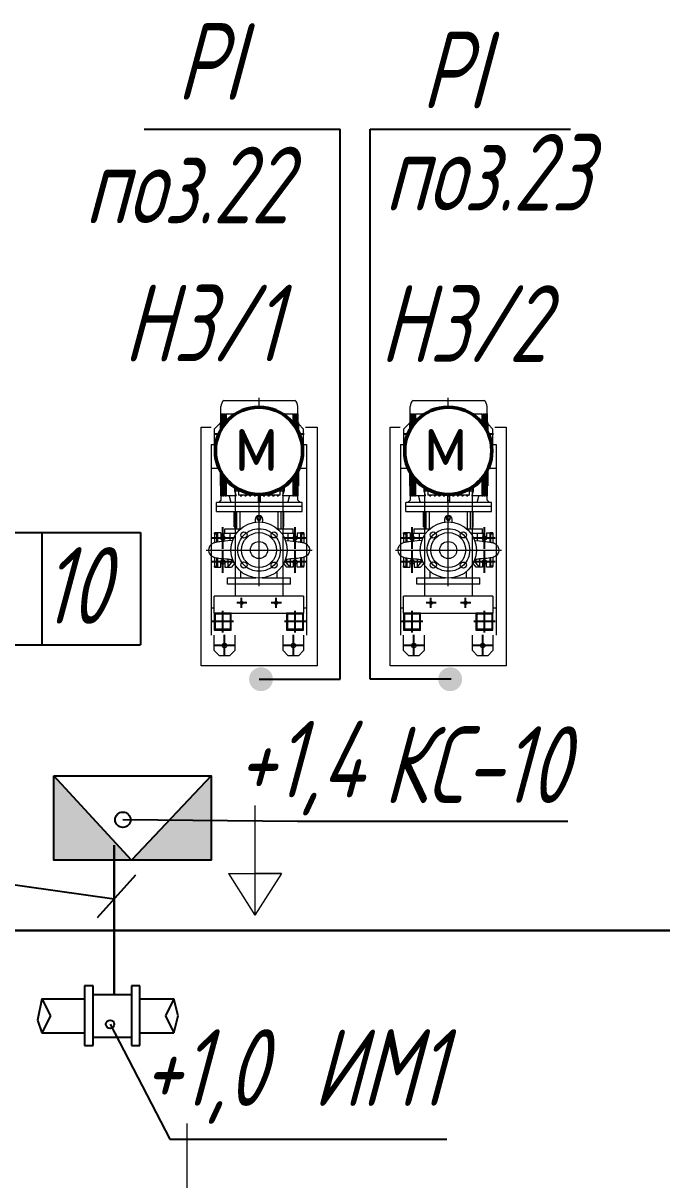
# Model space of a CAD drawing. Header units: millimetres. Extents: x 409 to 1826, y -2285 to 789.
# Drawn here: x 533.7 to 571.1, y 363.9 to 431.7 of the extents above; entities that cross this region are included whole.
import ezdxf

# ---------------------------------------------------------------- set-up
doc = ezdxf.new("R2010")
doc.units = ezdxf.units.MM
doc.linetypes.add('осевая', pattern=[50.8, 31.75, -6.35, 6.35, -6.35])
for name, color, linetype, lineweight in [('1-основная-050 ж', 2, 'Continuous', 50), ('7-тонкая-текст.-02', 4, 'Continuous', 30), ('7-тонкая.текст-02', 4, 'Continuous', 30), ('_0', 7, 'Continuous', 0), ('Visible (ISO)', 7, 'Continuous', 50), ('Общ_Осевая', 1, 'осевая', 15), ('Опора', 22, 'Continuous', 15)]:
    doc.layers.add(name, color=color, linetype=linetype, lineweight=lineweight)
doc.layers.add('ТХ_Оси труб.', color=3, linetype='осевая')
doc.styles.add('2', font='simplex.shx', dxfattribs={"width": 0.8, "oblique": 15, "height": 3.5})
doc.styles.add('GOST тип А', font='GOST_A.TTF', dxfattribs={"oblique": 15})
doc.styles.get("Standard").update_dxf_attribs({"font": 'GOST_A.TTF', "oblique": 15})

msp = doc.modelspace()

# ---------------------------------------------------------------- hatches: boundary and pattern name
for points in [[(548.302, 393.241, -1), (546.902, 393.241, -1)], [(559.397, 393.24, -1), (557.997, 393.24, -1)]]:
    msp.add_hatch(color=7).paths.add_polyline_path(points)
h = msp.add_hatch(color=256)
h.paths.add_polyline_path([(535.45, 387.575), (535.45, 382.625), (540, 382.625)])
h.paths.add_polyline_path([(544.675, 387.575), (540, 382.625), (544.675, 382.625)])

# ---------------------------------------------------------------- linework, layer by layer
for p, q in [((540.75, 425.5), (552.25, 425.5)), ((552.25, 393.25), (552.25, 425.5)), ((554, 393.25), (554, 425.5)), ((554, 425.5), (565.75, 425.5)), ((528.967, 401.853), (540.533, 401.853)), ((528.967, 395.25), (534.75, 395.25)), ((547.5, 393.25), (552.25, 393.25)), ((558.75, 393.25), (554, 393.25)), ((540, 382.625), (535.45, 387.575)), ((544.675, 387.575), (540, 382.625)), ((549.75, 384.897), (539.5, 385)), ((565.599, 384.897), (549.75, 384.897)), ((528.996, 381.764), (539, 380.361)), ((540.25, 381.75), (538, 379.25)), ((576.25, 378.5), (496.895, 378.521)), ((537.25, 375.25), (537.25, 371.75)), ((537.75, 375.25), (537.25, 375.25)), ((537.75, 371.75), (537.75, 375.25)), ((537.75, 374.75), (540, 374.75)), ((540, 375.25), (540, 371.75)), ((540.5, 375.25), (540, 375.25)), ((540.5, 371.75), (540.5, 375.25)), ((534.745, 374.5), (534.5, 373.25)), ((534.745, 374.5), (536.25, 374.5)), ((534.745, 374.5), (535.25, 373.5)), ((536.25, 374.5), (537.25, 374.5)), ((540.5, 374.5), (541.25, 374.5)), ((541.25, 374.5), (541.25, 374.5)), ((541.25, 374.5), (542.5, 374.5)), ((542.5, 374.5), (542, 373.5)), ((542.75, 373.5), (542.5, 374.5)), ((534.5, 373.25), (534.745, 372.5)), ((535.25, 373.5), (534.745, 372.5)), ((542, 373.5), (542.5, 372.5)), ((542.5, 372.5), (542.75, 373.5)), ((538.75, 373), (542.25, 366.25)), ((534.745, 372.5), (536.25, 372.5)), ((536.25, 372.5), (537.25, 372.5)), ((537.75, 372.25), (540, 372.25)), ((540.5, 372.5), (541.25, 372.5)), ((541.25, 372.5), (542.5, 372.5)), ((537.25, 371.75), (537.75, 371.75)), ((540, 371.75), (540.5, 371.75)), ((542.25, 366.25), (558.5, 366.25))]:
    msp.add_line(p, q)
at = {"color": 7, "linetype": 'осевая', "lineweight": 13}
for p, q in [((547.486, 409.2), (547.486, 409.75)), ((558.586, 409.2), (558.586, 409.75)), ((547.486, 398.703), (547.486, 404.086)), ((558.586, 398.703), (558.586, 404.086)), ((544.383, 400.822), (550.598, 400.822)), ((555.483, 400.822), (561.698, 400.822))]:
    msp.add_line(p, q, dxfattribs=at)
at = {"color": 7, "lineweight": 13}
for p, q in [((544.091, 394.026), (544.091, 408.026)), ((544.091, 408.026), (544.673, 408.026)), ((550.212, 408.026), (550.891, 408.026)), ((550.891, 408.026), (550.891, 394.026)), ((555.187, 394.026), (555.187, 408.026)), ((555.187, 408.026), (555.769, 408.026)), ((561.308, 408.026), (561.987, 408.026)), ((561.987, 408.026), (561.987, 394.026)), ((550.891, 394.026), (544.091, 394.026)), ((561.987, 394.026), (555.187, 394.026))]:
    msp.add_line(p, q, dxfattribs=at)
at = {"ltscale": 0.8}
for p, q in [((534.75, 401.853), (534.75, 395.25)), ((534.75, 401.853), (534.75, 395.25)), ((540.533, 401.853), (540.533, 395.25)), ((528.967, 395.25), (534.75, 395.25)), ((534.75, 395.25), (540.533, 395.25))]:
    msp.add_line(p, q, dxfattribs=at)
at = {"lineweight": 30}
for p, q in [((539, 383.5), (539, 378.5)), ((576.25, 378.5), (506.368, 378.5)), ((539, 374.75), (539, 378.5))]:
    msp.add_line(p, q, dxfattribs=at)
msp.add_lwpolyline([(535.45, 387.575), (544.675, 387.575), (544.675, 382.625), (535.45, 382.625)], close=True)
at = {"color": 7, "linetype": 'осевая', "lineweight": 13}
for centre in [(547.491, 400.822), (558.591, 400.822)]:
    msp.add_circle(centre, 1.25, dxfattribs=at)
for centre, radius in [((539.5, 385), 0.45), ((538.75, 373), 0.25)]:
    msp.add_circle(centre, radius)
at = {"layer": '1-основная-050 ж', "color": 7, "ltscale": 0.1}
for centre in [(547.486, 406.643), (558.586, 406.643)]:
    msp.add_circle(centre, 2.557, dxfattribs=at)
at = {"layer": '_0', "ltscale": 0.8}
for p, q in [((547.25, 385.831), (547.25, 381.839)), ((545.703, 381.839), (547.25, 381.839)), ((545.703, 381.839), (547.25, 379.394)), ((547.25, 381.839), (548.797, 381.839)), ((548.797, 381.839), (547.25, 381.839)), ((547.25, 381.839), (547.25, 379.394)), ((548.797, 381.839), (547.25, 379.394)), ((543.25, 367.184), (543.25, 363.192))]:
    msp.add_line(p, q, dxfattribs=at)
at = {"layer": 'Visible (ISO)', "color": 7, "lineweight": 13}
for p, q in [((545.251, 407.885), (545.251, 409.245)), ((545.428, 409.602), (549.588, 409.602)), ((549.764, 407.805), (549.764, 409.245)), ((556.351, 407.885), (556.351, 409.245)), ((556.528, 409.602), (560.688, 409.602)), ((560.864, 407.805), (560.864, 409.245)), ((545.252, 408.809), (545.263, 408.809)), ((545.252, 408.809), (545.252, 407.886)), ((545.263, 408.809), (545.263, 407.905)), ((545.274, 408.809), (545.307, 408.809)), ((545.274, 408.809), (545.274, 407.924)), ((545.307, 408.809), (545.307, 407.979)), ((545.329, 408.809), (545.386, 408.809)), ((545.329, 408.809), (545.329, 408.015)), ((545.386, 408.809), (545.386, 408.101)), ((545.421, 408.809), (545.504, 408.809)), ((545.421, 408.809), (545.421, 408.15)), ((545.504, 408.809), (545.504, 408.258)), ((545.554, 408.809), (546.128, 408.809)), ((545.554, 408.809), (545.554, 408.317)), ((546.063, 408.767), (546.063, 408.809)), ((548.845, 408.809), (549.461, 408.809)), ((548.952, 408.809), (548.952, 408.738)), ((549.461, 408.809), (549.461, 408.267)), ((549.511, 408.809), (549.594, 408.809)), ((549.511, 408.809), (549.511, 408.205)), ((549.594, 408.809), (549.594, 408.09)), ((549.629, 408.809), (549.686, 408.809)), ((549.629, 408.809), (549.629, 408.038)), ((549.686, 408.809), (549.686, 407.946)), ((549.708, 408.809), (549.741, 408.809)), ((549.708, 408.809), (549.708, 407.908)), ((549.741, 408.809), (549.741, 407.848)), ((549.752, 408.809), (549.763, 408.809)), ((549.752, 408.809), (549.752, 407.827)), ((549.763, 408.809), (549.763, 407.806)), ((556.352, 408.809), (556.363, 408.809)), ((556.352, 408.809), (556.352, 407.886)), ((556.363, 408.809), (556.363, 407.905)), ((556.374, 408.809), (556.407, 408.809)), ((556.374, 408.809), (556.374, 407.924)), ((556.407, 408.809), (556.407, 407.979)), ((556.429, 408.809), (556.486, 408.809)), ((556.429, 408.809), (556.429, 408.015)), ((556.486, 408.809), (556.486, 408.101)), ((556.521, 408.809), (556.604, 408.809)), ((556.521, 408.809), (556.521, 408.15)), ((556.604, 408.809), (556.604, 408.258)), ((556.654, 408.809), (557.228, 408.809)), ((556.654, 408.809), (556.654, 408.317)), ((557.163, 408.767), (557.163, 408.809)), ((559.945, 408.809), (560.561, 408.809)), ((560.052, 408.809), (560.052, 408.738)), ((560.561, 408.809), (560.561, 408.267)), ((560.611, 408.809), (560.694, 408.809)), ((560.611, 408.809), (560.611, 408.205)), ((560.694, 408.809), (560.694, 408.09)), ((560.729, 408.809), (560.786, 408.809)), ((560.729, 408.809), (560.729, 408.038)), ((560.786, 408.809), (560.786, 407.946)), ((560.808, 408.809), (560.841, 408.809)), ((560.808, 408.809), (560.808, 407.908)), ((560.841, 408.809), (560.841, 407.848)), ((560.852, 408.809), (560.863, 408.809)), ((560.852, 408.809), (560.852, 407.827)), ((560.863, 408.809), (560.863, 407.806)), ((545.216, 408.307), (545.216, 407.818)), ((545.216, 408.307), (545.251, 408.307)), ((549.764, 408.307), (549.799, 408.307)), ((549.799, 408.307), (549.799, 407.732)), ((556.316, 408.307), (556.316, 407.818)), ((556.316, 408.307), (556.351, 408.307)), ((560.864, 408.307), (560.899, 408.307)), ((560.899, 408.307), (560.899, 407.732)), ((545.216, 405.468), (545.216, 405.414)), ((545.251, 405.414), (545.216, 405.414)), ((545.216, 405.414), (545.216, 404.583)), ((545.251, 403.996), (545.251, 405.401)), ((545.252, 405.4), (545.252, 403.996)), ((545.263, 405.381), (545.263, 403.996)), ((545.274, 405.362), (545.274, 403.996)), ((545.307, 405.306), (545.307, 403.996)), ((545.329, 405.271), (545.329, 403.996)), ((545.386, 405.185), (545.386, 403.996)), ((545.421, 405.136), (545.421, 403.996)), ((549.594, 405.196), (549.594, 403.996)), ((549.629, 405.248), (549.629, 403.996)), ((549.686, 405.34), (549.686, 403.996)), ((549.708, 405.378), (549.708, 403.996)), ((549.741, 405.438), (549.741, 403.996)), ((549.752, 405.458), (549.752, 403.996)), ((549.763, 405.479), (549.763, 403.996)), ((549.764, 403.996), (549.764, 405.48)), ((549.799, 405.414), (549.764, 405.414)), ((549.799, 405.553), (549.799, 405.414)), ((549.799, 405.414), (549.799, 404.583)), ((556.316, 405.468), (556.316, 405.414)), ((556.351, 405.414), (556.316, 405.414)), ((556.316, 405.414), (556.316, 404.583)), ((556.351, 403.996), (556.351, 405.401)), ((556.352, 405.4), (556.352, 403.996)), ((556.363, 405.381), (556.363, 403.996)), ((556.374, 405.362), (556.374, 403.996)), ((556.407, 405.306), (556.407, 403.996)), ((556.429, 405.271), (556.429, 403.996)), ((556.486, 405.185), (556.486, 403.996)), ((556.521, 405.136), (556.521, 403.996)), ((560.694, 405.196), (560.694, 403.996)), ((560.729, 405.248), (560.729, 403.996)), ((560.786, 405.34), (560.786, 403.996)), ((560.808, 405.378), (560.808, 403.996)), ((560.841, 405.438), (560.841, 403.996)), ((560.852, 405.458), (560.852, 403.996)), ((560.863, 405.479), (560.863, 403.996)), ((560.864, 403.996), (560.864, 405.48)), ((560.899, 405.414), (560.864, 405.414)), ((560.899, 405.553), (560.899, 405.414)), ((560.899, 405.414), (560.899, 404.583)), ((545.251, 404.583), (545.216, 404.583)), ((545.504, 405.028), (545.504, 403.996)), ((545.554, 404.969), (545.554, 403.996)), ((546.063, 404.297), (546.063, 404.519)), ((548.952, 404.548), (548.952, 404.297)), ((549.461, 405.019), (549.461, 403.996)), ((549.511, 405.081), (549.511, 403.996)), ((549.799, 404.583), (549.764, 404.583)), ((556.351, 404.583), (556.316, 404.583)), ((556.604, 405.028), (556.604, 403.996)), ((556.654, 404.969), (556.654, 403.996)), ((557.163, 404.297), (557.163, 404.519)), ((560.052, 404.548), (560.052, 404.297)), ((560.561, 405.019), (560.561, 403.996)), ((560.611, 405.081), (560.611, 403.996)), ((560.899, 404.583), (560.864, 404.583)), ((545.251, 403.755), (545.12, 403.609)), ((545.252, 403.996), (545.251, 403.996)), ((545.251, 403.996), (545.251, 403.755)), ((545.263, 403.996), (545.274, 403.996)), ((545.307, 403.996), (545.274, 403.996)), ((545.307, 403.996), (545.329, 403.996)), ((545.386, 403.996), (545.329, 403.996)), ((545.386, 403.996), (545.421, 403.996)), ((545.504, 403.996), (545.421, 403.996)), ((545.504, 403.996), (545.554, 403.996)), ((546.159, 403.996), (545.554, 403.996)), ((546.063, 404.297), (546.29, 404.297)), ((546.29, 404.383), (546.29, 404.039)), ((548.725, 404.039), (546.29, 404.039)), ((546.38, 404.039), (546.38, 403.996)), ((546.38, 403.996), (546.47, 403.996)), ((546.47, 404.039), (546.47, 403.996)), ((546.65, 404.039), (546.65, 403.996)), ((546.65, 403.996), (546.74, 403.996)), ((546.74, 404.039), (546.74, 403.996)), ((546.921, 404.039), (546.921, 403.996)), ((546.921, 403.996), (547.011, 403.996)), ((547.011, 404.039), (547.011, 403.996)), ((547.192, 404.039), (547.192, 403.996)), ((547.192, 403.996), (547.282, 403.996)), ((547.282, 404.039), (547.282, 403.996)), ((547.462, 404.039), (547.462, 403.996)), ((547.462, 403.755), (547.462, 403.996)), ((547.462, 403.996), (547.508, 403.996)), ((547.462, 403.609), (547.462, 403.755)), ((547.462, 403.755), (547.553, 403.755)), ((547.508, 403.996), (547.553, 403.996)), ((547.553, 404.039), (547.553, 403.996)), ((547.553, 403.996), (547.553, 403.755)), ((547.553, 403.755), (547.553, 403.609)), ((547.733, 404.039), (547.733, 403.996)), ((547.733, 403.996), (547.823, 403.996)), ((547.823, 404.039), (547.823, 403.996)), ((548.004, 404.039), (548.004, 403.996)), ((548.004, 403.996), (548.094, 403.996)), ((548.094, 404.039), (548.094, 403.996)), ((548.275, 404.039), (548.275, 403.996)), ((548.275, 403.996), (548.365, 403.996)), ((548.365, 404.039), (548.365, 403.996)), ((548.545, 404.039), (548.545, 403.996)), ((548.545, 403.996), (548.636, 403.996)), ((548.636, 404.039), (548.636, 403.996)), ((548.725, 404.039), (548.725, 404.406)), ((548.725, 404.297), (548.952, 404.297)), ((549.461, 403.996), (548.856, 403.996)), ((549.461, 403.996), (549.511, 403.996)), ((549.594, 403.996), (549.511, 403.996)), ((549.594, 403.996), (549.629, 403.996)), ((549.686, 403.996), (549.629, 403.996)), ((549.686, 403.996), (549.708, 403.996)), ((549.741, 403.996), (549.708, 403.996)), ((549.741, 403.996), (549.752, 403.996)), ((549.764, 403.996), (549.763, 403.996)), ((549.764, 403.755), (549.764, 403.996)), ((549.895, 403.609), (549.764, 403.755)), ((556.351, 403.755), (556.22, 403.609)), ((556.352, 403.996), (556.351, 403.996)), ((556.351, 403.996), (556.351, 403.755)), ((556.363, 403.996), (556.374, 403.996)), ((556.407, 403.996), (556.374, 403.996)), ((556.407, 403.996), (556.429, 403.996)), ((556.486, 403.996), (556.429, 403.996)), ((556.486, 403.996), (556.521, 403.996)), ((556.604, 403.996), (556.521, 403.996)), ((556.604, 403.996), (556.654, 403.996)), ((557.259, 403.996), (556.654, 403.996)), ((557.163, 404.297), (557.39, 404.297)), ((557.39, 404.383), (557.39, 404.039)), ((559.825, 404.039), (557.39, 404.039)), ((557.48, 404.039), (557.48, 403.996)), ((557.48, 403.996), (557.57, 403.996)), ((557.57, 404.039), (557.57, 403.996)), ((557.75, 404.039), (557.75, 403.996)), ((557.75, 403.996), (557.84, 403.996)), ((557.84, 404.039), (557.84, 403.996)), ((558.021, 404.039), (558.021, 403.996)), ((558.021, 403.996), (558.111, 403.996)), ((558.111, 404.039), (558.111, 403.996)), ((558.292, 404.039), (558.292, 403.996)), ((558.292, 403.996), (558.382, 403.996)), ((558.382, 404.039), (558.382, 403.996)), ((558.562, 404.039), (558.562, 403.996)), ((558.562, 403.755), (558.562, 403.996)), ((558.562, 403.996), (558.608, 403.996)), ((558.562, 403.609), (558.562, 403.755)), ((558.562, 403.755), (558.653, 403.755)), ((558.608, 403.996), (558.653, 403.996)), ((558.653, 404.039), (558.653, 403.996)), ((558.653, 403.996), (558.653, 403.755)), ((558.653, 403.755), (558.653, 403.609)), ((558.833, 404.039), (558.833, 403.996)), ((558.833, 403.996), (558.923, 403.996)), ((558.923, 404.039), (558.923, 403.996)), ((559.104, 404.039), (559.104, 403.996)), ((559.104, 403.996), (559.194, 403.996)), ((559.194, 404.039), (559.194, 403.996)), ((559.375, 404.039), (559.375, 403.996)), ((559.375, 403.996), (559.465, 403.996)), ((559.465, 404.039), (559.465, 403.996)), ((559.645, 404.039), (559.645, 403.996)), ((559.645, 403.996), (559.736, 403.996)), ((559.736, 404.039), (559.736, 403.996)), ((559.825, 404.039), (559.825, 404.406)), ((559.825, 404.297), (560.052, 404.297)), ((560.561, 403.996), (559.956, 403.996)), ((560.561, 403.996), (560.611, 403.996)), ((560.694, 403.996), (560.611, 403.996)), ((560.694, 403.996), (560.729, 403.996)), ((560.786, 403.996), (560.729, 403.996)), ((560.786, 403.996), (560.808, 403.996)), ((560.841, 403.996), (560.808, 403.996)), ((560.841, 403.996), (560.852, 403.996)), ((560.864, 403.996), (560.863, 403.996)), ((560.864, 403.755), (560.864, 403.996)), ((560.995, 403.609), (560.864, 403.755)), ((550.014, 403.609), (545.001, 403.609)), ((545.001, 403.394), (545.001, 403.609)), ((545.001, 403.394), (550.014, 403.394)), ((545.001, 403.079), (545.001, 403.394)), ((545.001, 403.394), (550.014, 403.394)), ((545.001, 403.079), (550.014, 403.079)), ((546.037, 402.172), (546.037, 403.079)), ((546.065, 403.079), (546.065, 402.071)), ((546.189, 402.071), (546.189, 403.079)), ((546.376, 402.071), (546.376, 403.079)), ((548.597, 403.079), (548.597, 402.071)), ((548.784, 402.071), (548.784, 403.079)), ((548.908, 403.079), (548.908, 402.071)), ((548.936, 402.172), (548.936, 403.079)), ((550.014, 403.394), (550.014, 403.609)), ((550.014, 403.079), (550.014, 403.394)), ((561.114, 403.609), (556.101, 403.609)), ((556.101, 403.394), (556.101, 403.609)), ((556.101, 403.394), (561.114, 403.394)), ((556.101, 403.079), (556.101, 403.394)), ((556.101, 403.394), (561.114, 403.394)), ((556.101, 403.079), (561.114, 403.079)), ((557.137, 402.172), (557.137, 403.079)), ((557.165, 403.079), (557.165, 402.071)), ((557.289, 402.071), (557.289, 403.079)), ((557.476, 402.071), (557.476, 403.079)), ((559.697, 403.079), (559.697, 402.071)), ((559.884, 402.071), (559.884, 403.079)), ((560.008, 403.079), (560.008, 402.071)), ((560.036, 402.172), (560.036, 403.079)), ((561.114, 403.394), (561.114, 403.609)), ((561.114, 403.079), (561.114, 403.394)), ((547.268, 402.632), (547.268, 402.457)), ((547.386, 402.716), (547.436, 402.798)), ((547.386, 402.632), (547.386, 402.716)), ((547.436, 402.634), (547.386, 402.716)), ((547.386, 402.632), (547.436, 402.55)), ((547.436, 402.798), (547.537, 402.798)), ((547.436, 402.55), (547.436, 402.634)), ((547.537, 402.634), (547.436, 402.634)), ((547.436, 402.55), (547.537, 402.55)), ((547.537, 402.798), (547.587, 402.716)), ((547.587, 402.716), (547.537, 402.634)), ((547.537, 402.55), (547.537, 402.634)), ((547.537, 402.55), (547.587, 402.632)), ((547.587, 402.632), (547.587, 402.716)), ((547.705, 402.457), (547.705, 402.632)), ((558.368, 402.632), (558.368, 402.457)), ((558.486, 402.716), (558.536, 402.798)), ((558.486, 402.632), (558.486, 402.716)), ((558.536, 402.634), (558.486, 402.716)), ((558.486, 402.632), (558.536, 402.55)), ((558.536, 402.798), (558.637, 402.798)), ((558.536, 402.55), (558.536, 402.634)), ((558.637, 402.634), (558.536, 402.634)), ((558.536, 402.55), (558.637, 402.55)), ((558.637, 402.798), (558.687, 402.716)), ((558.687, 402.716), (558.637, 402.634)), ((558.637, 402.55), (558.637, 402.634)), ((558.637, 402.55), (558.687, 402.632)), ((558.687, 402.632), (558.687, 402.716)), ((558.805, 402.457), (558.805, 402.632)), ((545.246, 401.822), (544.866, 401.822)), ((544.866, 401.762), (544.866, 401.822)), ((544.866, 401.822), (545.046, 401.822)), ((544.866, 401.822), (544.866, 401.762)), ((545.001, 401.762), (544.866, 401.762)), ((544.866, 401.762), (544.866, 401.249)), ((544.866, 401.762), (545.001, 401.762)), ((545.001, 401.762), (545.046, 401.792)), ((545.001, 401.762), (545.001, 401.279)), ((545.046, 401.792), (545.046, 401.822)), ((545.046, 401.792), (545.046, 401.286)), ((545.246, 401.822), (545.246, 401.522)), ((545.448, 401.809), (545.442, 401.809)), ((545.442, 401.331), (545.442, 401.809)), ((545.448, 401.332), (545.448, 401.809)), ((545.448, 401.809), (545.485, 401.809)), ((545.477, 402.071), (546.409, 402.071)), ((545.477, 401.809), (545.477, 402.071)), ((545.485, 401.809), (546.165, 401.809)), ((545.793, 401.364), (545.793, 401.809)), ((546.037, 402.172), (546.065, 402.172)), ((548.564, 402.071), (549.496, 402.071)), ((548.808, 401.809), (549.488, 401.809)), ((548.908, 402.172), (548.936, 402.172)), ((549.179, 401.809), (549.179, 401.364)), ((549.488, 401.809), (549.525, 401.809)), ((549.496, 401.809), (549.496, 402.071)), ((549.525, 401.332), (549.525, 401.809)), ((549.531, 401.809), (549.525, 401.809)), ((549.531, 401.331), (549.531, 401.809)), ((549.726, 401.822), (550.106, 401.822)), ((549.726, 401.822), (549.726, 401.522)), ((550.106, 401.822), (549.926, 401.822)), ((549.926, 401.792), (549.926, 401.822)), ((549.926, 401.792), (549.926, 401.286)), ((549.971, 401.762), (549.926, 401.792)), ((549.971, 401.762), (550.106, 401.762)), ((549.971, 401.762), (549.971, 401.279)), ((550.106, 401.762), (549.971, 401.762)), ((550.106, 401.762), (550.106, 401.822)), ((550.106, 401.822), (550.106, 401.762)), ((550.106, 401.762), (550.106, 401.249)), ((556.346, 401.822), (555.966, 401.822)), ((555.966, 401.762), (555.966, 401.822)), ((555.966, 401.822), (556.146, 401.822)), ((555.966, 401.822), (555.966, 401.762)), ((556.101, 401.762), (555.966, 401.762)), ((555.966, 401.762), (555.966, 401.249)), ((555.966, 401.762), (556.101, 401.762)), ((556.101, 401.762), (556.146, 401.792)), ((556.101, 401.762), (556.101, 401.279)), ((556.146, 401.792), (556.146, 401.822)), ((556.146, 401.792), (556.146, 401.286)), ((556.346, 401.822), (556.346, 401.522)), ((556.548, 401.809), (556.542, 401.809)), ((556.542, 401.331), (556.542, 401.809)), ((556.548, 401.332), (556.548, 401.809)), ((556.548, 401.809), (556.585, 401.809)), ((556.577, 402.071), (557.509, 402.071)), ((556.577, 401.809), (556.577, 402.071)), ((556.585, 401.809), (557.265, 401.809)), ((556.893, 401.364), (556.893, 401.809)), ((557.137, 402.172), (557.165, 402.172)), ((559.664, 402.071), (560.596, 402.071)), ((559.908, 401.809), (560.588, 401.809)), ((560.008, 402.172), (560.036, 402.172)), ((560.279, 401.809), (560.279, 401.364)), ((560.588, 401.809), (560.625, 401.809)), ((560.596, 401.809), (560.596, 402.071)), ((560.625, 401.332), (560.625, 401.809)), ((560.631, 401.809), (560.625, 401.809)), ((560.631, 401.331), (560.631, 401.809)), ((560.826, 401.822), (561.206, 401.822)), ((560.826, 401.822), (560.826, 401.522)), ((561.206, 401.822), (561.026, 401.822)), ((561.026, 401.792), (561.026, 401.822)), ((561.026, 401.792), (561.026, 401.286)), ((561.071, 401.762), (561.026, 401.792)), ((561.071, 401.762), (561.206, 401.762)), ((561.071, 401.762), (561.071, 401.279)), ((561.206, 401.762), (561.071, 401.762)), ((561.206, 401.762), (561.206, 401.822)), ((561.206, 401.822), (561.206, 401.762)), ((561.206, 401.762), (561.206, 401.249)), ((544.866, 400.395), (544.866, 399.882)), ((545.001, 400.364), (545.001, 399.882)), ((549.971, 400.364), (549.971, 399.882)), ((550.106, 400.395), (550.106, 399.882)), ((555.966, 400.395), (555.966, 399.882)), ((556.101, 400.364), (556.101, 399.882)), ((561.071, 400.364), (561.071, 399.882)), ((561.206, 400.395), (561.206, 399.882)), ((544.866, 399.882), (545.001, 399.882)), ((544.866, 399.822), (544.866, 399.882)), ((544.866, 399.822), (545.046, 399.822)), ((545.001, 399.882), (545.046, 399.852)), ((545.046, 400.357), (545.046, 399.852)), ((545.046, 399.852), (545.046, 399.822)), ((545.046, 399.822), (545.246, 399.822)), ((545.246, 399.822), (545.246, 400.122)), ((545.486, 400.122), (545.486, 399.822)), ((545.486, 399.822), (545.659, 399.822)), ((545.659, 400.296), (545.659, 399.822)), ((545.659, 399.822), (545.971, 400.182)), ((545.659, 399.822), (545.866, 399.822)), ((546.042, 400.024), (545.866, 399.822)), ((548.931, 400.024), (549.106, 399.822)), ((549.314, 399.822), (549.002, 400.182)), ((549.314, 399.822), (549.106, 399.822)), ((549.314, 400.296), (549.314, 399.822)), ((549.486, 399.822), (549.314, 399.822)), ((549.486, 400.122), (549.486, 399.822)), ((549.726, 399.822), (549.726, 400.122)), ((549.926, 399.822), (549.726, 399.822)), ((549.926, 400.357), (549.926, 399.852)), ((549.971, 399.882), (549.926, 399.852)), ((549.926, 399.852), (549.926, 399.822)), ((550.106, 399.822), (549.926, 399.822)), ((550.106, 399.882), (549.971, 399.882)), ((550.106, 399.822), (550.106, 399.882)), ((555.966, 399.882), (556.101, 399.882)), ((555.966, 399.822), (555.966, 399.882)), ((555.966, 399.822), (556.146, 399.822)), ((556.101, 399.882), (556.146, 399.852)), ((556.146, 400.357), (556.146, 399.852)), ((556.146, 399.852), (556.146, 399.822)), ((556.146, 399.822), (556.346, 399.822)), ((556.346, 399.822), (556.346, 400.122)), ((556.586, 400.122), (556.586, 399.822)), ((556.586, 399.822), (556.759, 399.822)), ((556.759, 400.296), (556.759, 399.822)), ((556.759, 399.822), (557.071, 400.182)), ((556.759, 399.822), (556.966, 399.822)), ((557.142, 400.024), (556.966, 399.822)), ((560.031, 400.024), (560.206, 399.822)), ((560.414, 399.822), (560.102, 400.182)), ((560.414, 399.822), (560.206, 399.822)), ((560.414, 400.296), (560.414, 399.822)), ((560.586, 399.822), (560.414, 399.822)), ((560.586, 400.122), (560.586, 399.822)), ((560.826, 399.822), (560.826, 400.122)), ((561.026, 399.822), (560.826, 399.822)), ((561.026, 400.357), (561.026, 399.852)), ((561.071, 399.882), (561.026, 399.852)), ((561.026, 399.852), (561.026, 399.822)), ((561.206, 399.822), (561.026, 399.822)), ((561.206, 399.882), (561.071, 399.882)), ((561.206, 399.822), (561.206, 399.882)), ((545.636, 399.181), (547.305, 399.181)), ((545.636, 398.821), (545.636, 399.181)), ((546.414, 399.181), (546.414, 399.567)), ((547.668, 399.181), (549.336, 399.181)), ((548.558, 399.181), (548.558, 399.567)), ((549.336, 398.821), (549.336, 399.181)), ((556.736, 399.181), (558.405, 399.181)), ((556.736, 398.821), (556.736, 399.181)), ((557.514, 399.181), (557.514, 399.567)), ((558.768, 399.181), (560.436, 399.181)), ((559.658, 399.181), (559.658, 399.567)), ((560.436, 398.821), (560.436, 399.181)), ((549.336, 398.821), (545.636, 398.821)), ((560.436, 398.821), (556.736, 398.821))]:
    msp.add_line(p, q, dxfattribs=at)
for centre, radius in [((547.486, 400.821), 1.65), ((558.586, 400.821), 1.65), ((546.605, 401.703), 0.18), ((547.486, 400.821), 1.02), ((548.372, 401.708), 0.18), ((557.705, 401.703), 0.18), ((558.586, 400.821), 1.02), ((559.472, 401.708), 0.18), ((547.486, 400.821), 0.5), ((558.586, 400.821), 0.5), ((546.605, 399.94), 0.18), ((548.372, 399.936), 0.18), ((557.705, 399.94), 0.18), ((559.472, 399.936), 0.18)]:
    msp.add_circle(centre, radius, dxfattribs=at)
for centre, radius, start, end in [((545.703, 409.245), 0.451, 127.57579, 180), ((549.312, 409.245), 0.451, 0, 52.42421), ((556.803, 409.245), 0.451, 127.57579, 180), ((560.412, 409.245), 0.451, 0, 52.42421), ((547.486, 402.632), 0.218, 0, 180), ((558.586, 402.632), 0.218, 0, 180), ((545.366, 401.522), 0.12, 180, 308.81281), ((549.606, 401.522), 0.12, 231.18719, 0), ((556.466, 401.522), 0.12, 180, 308.81281), ((560.706, 401.522), 0.12, 231.18719, 0), ((545.366, 400.122), 0.12, 0, 180), ((547.486, 402.68), 2.922, 235.2576, 238.59584), ((547.486, 402.68), 2.922, 301.40416, 304.7424), ((549.606, 400.122), 0.12, 0, 180), ((556.466, 400.122), 0.12, 0, 180), ((558.586, 402.68), 2.922, 235.2576, 238.59584), ((558.586, 402.68), 2.922, 301.40416, 304.7424), ((560.706, 400.122), 0.12, 0, 180)]:
    msp.add_arc(centre, radius, start, end, dxfattribs=at)
for points, weights in [([(545.847, 403.609), (545.8, 403.797), (545.75, 403.996)], [1, 1.00040038941, 1]), ([(546.159, 403.996), (546.112, 404.141), (546.063, 404.297)], [1, 1.00036267112, 1]), ([(548.952, 404.297), (548.903, 404.141), (548.856, 403.996)], [1, 1.00036267113, 1]), ([(549.265, 403.996), (549.215, 403.797), (549.168, 403.609)], [1, 1.00040038809, 1]), ([(556.947, 403.609), (556.9, 403.797), (556.85, 403.996)], [1, 1.00040038941, 1]), ([(557.259, 403.996), (557.212, 404.141), (557.163, 404.297)], [1, 1.00036267112, 1]), ([(560.052, 404.297), (560.003, 404.141), (559.956, 403.996)], [1, 1.00036267113, 1]), ([(560.365, 403.996), (560.315, 403.797), (560.268, 403.609)], [1, 1.00040038809, 1])]:
    msp.add_rational_spline(points, weights, degree=2, dxfattribs=at)
for points in [[(545.933, 401.377), (545.48, 401.334), (545.426, 401.33), (545.24, 401.314), (545.138, 401.301), (544.983, 401.276), (544.93, 401.267), (544.848, 401.243), (544.827, 401.237), (544.781, 401.217), (544.758, 401.206), (544.713, 401.178), (544.691, 401.162), (544.648, 401.124), (544.627, 401.101), (544.586, 401.044), (544.567, 401.008), (544.537, 400.929), (544.529, 400.884), (544.525, 400.793), (544.531, 400.746), (544.556, 400.658), (544.576, 400.615), (544.627, 400.541), (544.658, 400.508), (544.705, 400.471), (544.719, 400.461), (544.754, 400.439), (544.775, 400.429), (544.809, 400.414), (544.823, 400.409), (544.856, 400.397), (544.873, 400.393), (544.941, 400.375), (544.99, 400.366), (545.103, 400.348), (545.162, 400.34), (545.339, 400.32), (545.489, 400.309), (545.644, 400.298), (545.645, 400.298), (545.932, 400.267)], [(549.04, 401.377), (549.493, 401.334), (549.547, 401.33), (549.732, 401.314), (549.835, 401.301), (549.99, 401.276), (550.043, 401.267), (550.125, 401.243), (550.146, 401.237), (550.192, 401.217), (550.215, 401.206), (550.26, 401.178), (550.282, 401.162), (550.325, 401.124), (550.345, 401.101), (550.387, 401.044), (550.406, 401.008), (550.435, 400.929), (550.444, 400.884), (550.448, 400.793), (550.442, 400.746), (550.417, 400.658), (550.397, 400.615), (550.346, 400.541), (550.314, 400.508), (550.268, 400.471), (550.253, 400.461), (550.218, 400.439), (550.198, 400.429), (550.164, 400.414), (550.15, 400.409), (550.117, 400.397), (550.1, 400.393), (550.032, 400.375), (549.983, 400.366), (549.87, 400.348), (549.811, 400.34), (549.634, 400.32), (549.484, 400.309), (549.328, 400.298), (549.328, 400.298), (549.041, 400.267)], [(557.033, 401.377), (556.58, 401.334), (556.526, 401.33), (556.34, 401.314), (556.238, 401.301), (556.083, 401.276), (556.03, 401.267), (555.948, 401.243), (555.927, 401.237), (555.881, 401.217), (555.858, 401.206), (555.813, 401.178), (555.791, 401.162), (555.748, 401.124), (555.727, 401.101), (555.686, 401.044), (555.667, 401.008), (555.637, 400.929), (555.629, 400.884), (555.625, 400.793), (555.631, 400.746), (555.656, 400.658), (555.676, 400.615), (555.727, 400.541), (555.758, 400.508), (555.805, 400.471), (555.819, 400.461), (555.854, 400.439), (555.875, 400.429), (555.909, 400.414), (555.923, 400.409), (555.956, 400.397), (555.973, 400.393), (556.041, 400.375), (556.09, 400.366), (556.203, 400.348), (556.262, 400.34), (556.439, 400.32), (556.589, 400.309), (556.744, 400.298), (556.745, 400.298), (557.032, 400.267)], [(560.14, 401.377), (560.593, 401.334), (560.647, 401.33), (560.832, 401.314), (560.935, 401.301), (561.09, 401.276), (561.143, 401.267), (561.225, 401.243), (561.246, 401.237), (561.292, 401.217), (561.315, 401.206), (561.36, 401.178), (561.382, 401.162), (561.425, 401.124), (561.445, 401.101), (561.487, 401.044), (561.506, 401.008), (561.535, 400.929), (561.544, 400.884), (561.548, 400.793), (561.542, 400.746), (561.517, 400.658), (561.497, 400.615), (561.446, 400.541), (561.414, 400.508), (561.368, 400.471), (561.353, 400.461), (561.318, 400.439), (561.298, 400.429), (561.264, 400.414), (561.25, 400.409), (561.217, 400.397), (561.2, 400.393), (561.132, 400.375), (561.083, 400.366), (560.97, 400.348), (560.911, 400.34), (560.734, 400.32), (560.584, 400.309), (560.428, 400.298), (560.428, 400.298), (560.141, 400.267)]]:
    msp.add_open_spline(points, degree=3, knots=[1.123142, 1.123142, 1.123142, 1.123142, 2.309248, 2.309248, 5.540259, 5.540259, 8.269099, 8.269099, 9.120029, 9.120029, 9.69647, 9.69647, 10.193736, 10.193736, 10.72663, 10.72663, 11.415598, 11.415598, 12.184885, 12.184885, 12.973734, 12.973734, 13.763298, 13.763298, 14.53476, 14.53476, 14.862615, 14.862615, 15.371513, 15.371513, 15.856622, 15.856622, 16.639947, 16.639947, 18.985713, 18.985713, 20.993304, 20.993304, 24.198958, 24.198958, 24.214145, 24.214145, 24.214145, 24.214145], dxfattribs=at)
at = {"layer": 'Общ_Осевая', "color": 7}
msp.add_line((576.25, 378.521), (450.643, 378.521), dxfattribs=at)
at = {"layer": 'Опора', "color": 7, "ltscale": 2}
for p, q in [((544.862, 407.92), (545.162, 408.22)), ((544.862, 407.92), (544.862, 407.02)), ((545.474, 408.22), (545.162, 408.22)), ((549.802, 408.22), (549.499, 408.22)), ((549.802, 408.22), (550.102, 407.92)), ((550.102, 407.02), (550.102, 407.92)), ((555.966, 407.92), (556.266, 408.22)), ((555.966, 407.92), (555.966, 407.02)), ((556.574, 408.22), (556.266, 408.22)), ((560.906, 408.22), (560.599, 408.22)), ((560.906, 408.22), (561.206, 407.92)), ((561.206, 407.02), (561.206, 407.92)), ((544.68, 407.02), (544.958, 407.02)), ((544.68, 407.02), (544.68, 395.821)), ((550.015, 407.02), (550.28, 407.02)), ((550.28, 407.02), (550.28, 395.821)), ((555.785, 407.02), (556.058, 407.02)), ((555.785, 407.02), (555.785, 395.821)), ((561.115, 407.02), (561.385, 407.02)), ((561.385, 407.02), (561.385, 395.821)), ((544.68, 405.62), (545.143, 405.62)), ((549.83, 405.62), (550.28, 405.62)), ((555.785, 405.62), (556.243, 405.62)), ((560.93, 405.62), (561.385, 405.62)), ((546.08, 404.507), (546.08, 398.121)), ((548.88, 404.499), (548.88, 398.121)), ((557.185, 404.505), (557.185, 398.121)), ((559.985, 404.502), (559.985, 398.121)), ((548.88, 398.823), (546.06, 398.823)), ((559.985, 398.823), (557.165, 398.823)), ((544.862, 397.121), (544.862, 398.121)), ((550.102, 398.121), (544.862, 398.121)), ((550.102, 398.121), (550.102, 397.121)), ((555.966, 397.121), (555.966, 398.121)), ((561.206, 398.121), (555.966, 398.121)), ((561.206, 398.121), (561.206, 397.121)), ((544.68, 397.421), (544.862, 397.421)), ((544.862, 397.121), (550.102, 397.121)), ((544.922, 397.061), (544.922, 396.181)), ((545.802, 397.061), (544.922, 397.061)), ((545.802, 397.061), (545.802, 396.181)), ((549.162, 397.061), (549.162, 396.181)), ((550.042, 397.061), (549.162, 397.061)), ((550.042, 397.061), (550.042, 396.181)), ((550.102, 397.421), (550.28, 397.421)), ((555.785, 397.421), (555.966, 397.421)), ((555.966, 397.121), (561.206, 397.121)), ((556.026, 397.061), (556.026, 396.181)), ((556.906, 397.061), (556.026, 397.061)), ((556.906, 397.061), (556.906, 396.181)), ((560.266, 397.061), (560.266, 396.181)), ((561.146, 397.061), (560.266, 397.061)), ((561.146, 397.061), (561.146, 396.181)), ((561.206, 397.421), (561.385, 397.421)), ((544.862, 394.921), (544.862, 395.821)), ((545.802, 396.181), (544.922, 396.181)), ((546.062, 395.821), (546.062, 394.921)), ((548.902, 394.921), (548.902, 395.821)), ((550.042, 396.181), (549.162, 396.181)), ((550.102, 395.821), (550.102, 394.921)), ((555.966, 394.921), (555.966, 395.821)), ((556.906, 396.181), (556.026, 396.181)), ((557.166, 395.821), (557.166, 394.921)), ((560.006, 394.921), (560.006, 395.821)), ((561.146, 396.181), (560.266, 396.181)), ((561.206, 395.821), (561.206, 394.921)), ((544.862, 394.921), (545.162, 394.621)), ((545.762, 394.621), (545.162, 394.621)), ((545.762, 394.621), (546.062, 394.921)), ((548.902, 394.921), (549.202, 394.621)), ((549.802, 394.621), (549.202, 394.621)), ((549.802, 394.621), (550.102, 394.921)), ((555.966, 394.921), (556.266, 394.621)), ((556.866, 394.621), (556.266, 394.621)), ((556.866, 394.621), (557.166, 394.921)), ((560.006, 394.921), (560.306, 394.621)), ((560.906, 394.621), (560.306, 394.621)), ((560.906, 394.621), (561.206, 394.921))]:
    msp.add_line(p, q, dxfattribs=at)
for points in [[(545.862, 396.121), (545.862, 397.121), (544.862, 397.121), (544.862, 396.121)], [(550.102, 396.121), (550.102, 397.121), (549.102, 397.121), (549.102, 396.121)], [(556.966, 396.121), (556.966, 397.121), (555.966, 397.121), (555.966, 396.121)], [(561.206, 396.121), (561.206, 397.121), (560.206, 397.121), (560.206, 396.121)]]:
    msp.add_lwpolyline(points, close=True, dxfattribs=at)
for centre, radius in [((545.362, 401.522), 0.13), ((549.602, 401.522), 0.13), ((556.466, 401.522), 0.13), ((560.706, 401.522), 0.13), ((545.362, 400.122), 0.13), ((549.602, 400.122), 0.13), ((556.466, 400.122), 0.13), ((560.706, 400.122), 0.13), ((546.465, 397.721), 0.0939), ((548.495, 397.721), 0.0939), ((557.57, 397.721), 0.0939), ((559.6, 397.721), 0.0939), ((545.462, 395.221), 0.13), ((549.502, 395.221), 0.13), ((556.566, 395.221), 0.13), ((560.606, 395.221), 0.13)]:
    msp.add_circle(centre, radius, dxfattribs=at)
at = {"layer": 'ТХ_Оси труб.', "color": 7, "ltscale": 3}
for p, q in [((545.462, 408.25), (545.462, 408.205)), ((549.502, 408.25), (549.502, 408.216)), ((556.566, 408.25), (556.566, 408.21)), ((560.606, 408.25), (560.606, 408.21)), ((545.124, 407.62), (544.832, 407.62)), ((550.132, 407.62), (549.849, 407.62)), ((556.224, 407.62), (555.936, 407.62)), ((561.236, 407.62), (560.949, 407.62)), ((545.362, 400.892), (545.362, 402.152)), ((549.602, 400.892), (549.602, 402.152)), ((556.466, 400.892), (556.466, 402.152)), ((560.706, 400.892), (560.706, 402.152)), ((545.992, 401.522), (544.732, 401.522)), ((550.232, 401.522), (548.972, 401.522)), ((557.096, 401.522), (555.836, 401.522)), ((561.336, 401.522), (560.076, 401.522)), ((545.362, 399.492), (545.362, 400.752)), ((549.602, 399.492), (549.602, 400.752)), ((556.466, 399.492), (556.466, 400.752)), ((560.706, 399.492), (560.706, 400.752)), ((545.992, 400.122), (544.732, 400.122)), ((550.232, 400.122), (548.972, 400.122)), ((557.096, 400.122), (555.836, 400.122)), ((561.336, 400.122), (560.076, 400.122)), ((546.765, 397.721), (546.178, 397.721)), ((546.465, 397.422), (546.465, 398.021)), ((548.795, 397.721), (548.195, 397.721)), ((548.495, 397.422), (548.495, 398.021)), ((557.869, 397.721), (557.282, 397.721)), ((557.57, 397.422), (557.57, 398.021)), ((559.899, 397.721), (559.3, 397.721)), ((559.6, 397.422), (559.6, 398.021)), ((545.362, 395.991), (545.362, 397.251)), ((549.602, 395.991), (549.602, 397.251)), ((556.466, 395.991), (556.466, 397.251)), ((560.706, 395.991), (560.706, 397.251)), ((545.992, 396.621), (544.732, 396.621)), ((550.232, 396.621), (548.972, 396.621)), ((557.096, 396.621), (555.836, 396.621)), ((561.336, 396.621), (560.076, 396.621)), ((545.462, 394.591), (545.462, 395.851)), ((549.502, 394.591), (549.502, 395.851)), ((556.566, 394.591), (556.566, 395.851)), ((560.606, 394.591), (560.606, 395.851)), ((546.092, 395.221), (544.832, 395.221)), ((550.132, 395.221), (548.872, 395.221)), ((557.196, 395.221), (555.936, 395.221)), ((561.236, 395.221), (559.976, 395.221))]:
    msp.add_line(p, q, dxfattribs=at)

# ---------------------------------------------------------------- texts
at = {"layer": '7-тонкая-текст.-02', "color": 7, "ltscale": 0.1, "style": '2', "width": 0.8}
for p in [(546.046, 405.462), (557.146, 405.462)]:
    msp.add_text('м', height=3.5, dxfattribs=at).set_placement(p)
at = {"layer": '7-тонкая.текст-02', "color": 7, "oblique": 15, "width": 0.9}
for s, p in [('PI', (542.681, 427.23)), ('PI', (557.027, 426.73)), (' поз.23', (552.777, 420.73)), (' поз.22', (535.181, 419.98)), ('10', (534.753, 396.492)), ('+1,4', (546.156, 386.302)), ('КС-10', (554.786, 385.98)), ('+1,0', (540.63, 368.211)), ('ИМ1', (550.656, 368.211))]:
    msp.add_text(s, height=4.5, dxfattribs=at).set_placement(p)
at = {"layer": '7-тонкая.текст-02', "color": 7, "lineweight": 30, "style": 'GOST тип А', "oblique": 15, "width": 0.9}
for s, p in [('Н3/1', (539.544, 411.886)), ('Н3/2', (554.583, 411.852))]:
    msp.add_text(s, height=4.5, dxfattribs=at).set_placement(p)

doc.saveas('drawing.dxf')
